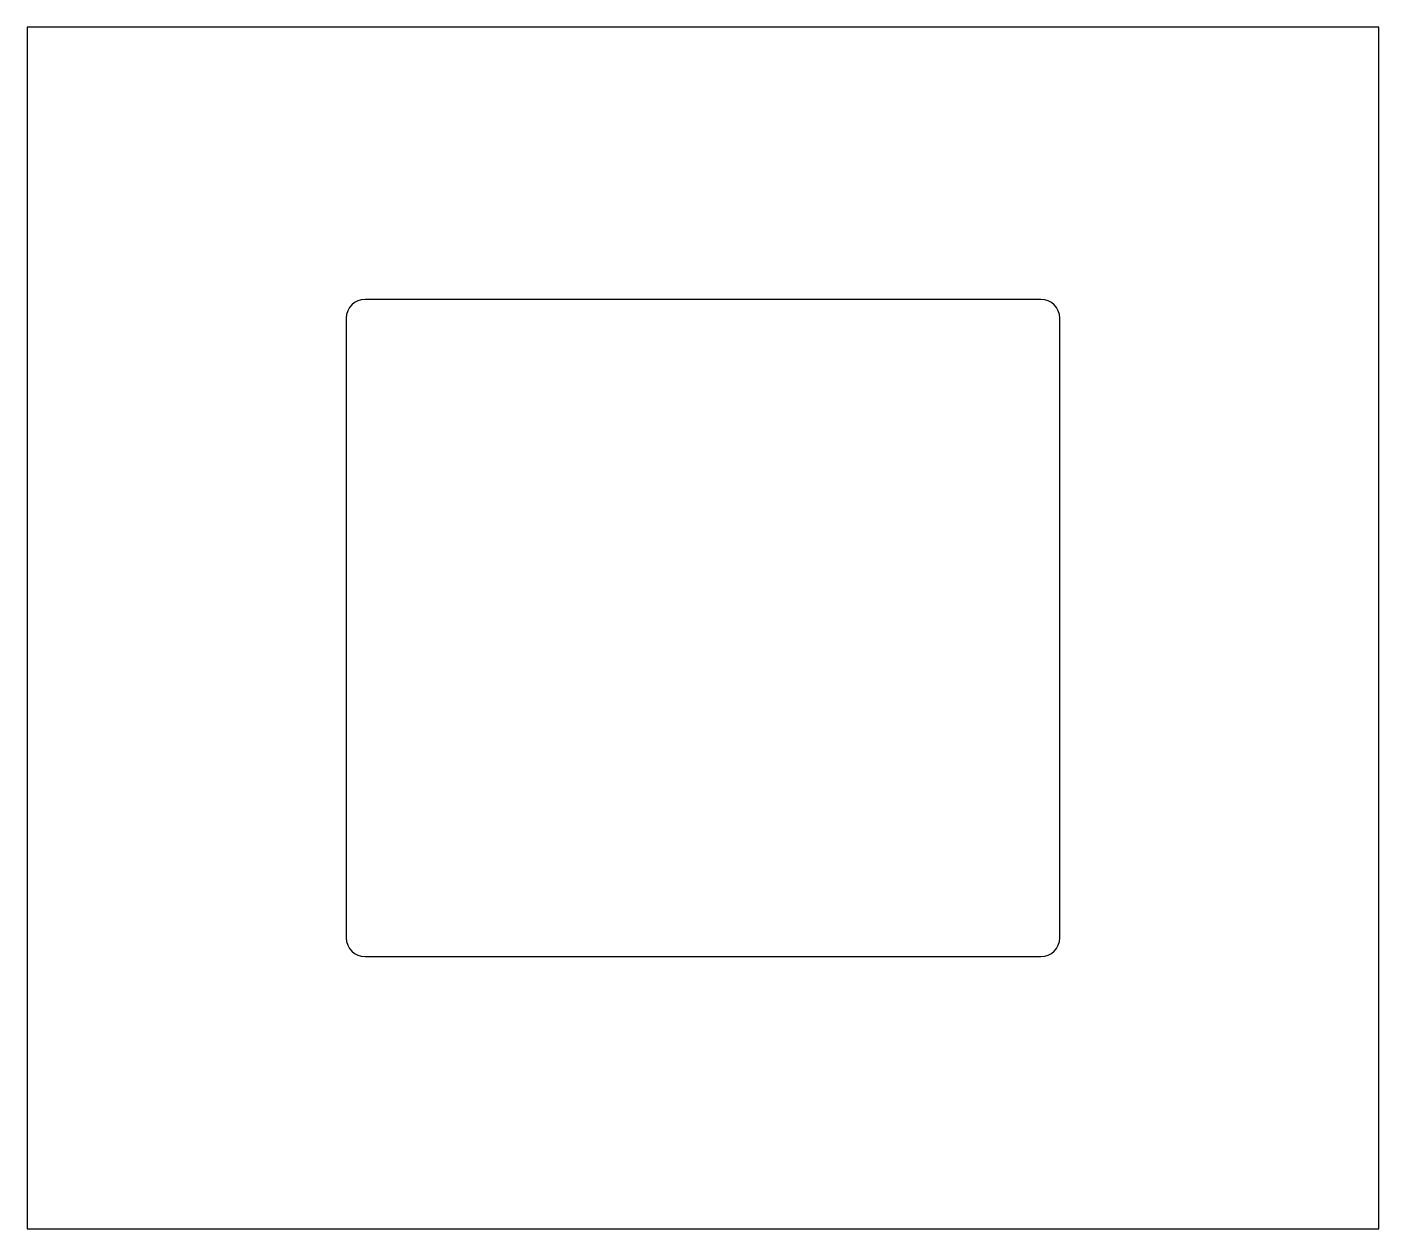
# Model space of a CAD drawing. Header units: inches. Extents: x 2 to 6.5, y 2 to 6.
import ezdxf

# ---------------------------------------------------------------- set-up
doc = ezdxf.new("R2010")
doc.units = ezdxf.units.IN
doc.header["$MEASUREMENT"] = 0
doc.layers.get('0').update_dxf_attribs({"linetype": 'CONTINUOUS'})

msp = doc.modelspace()

# ---------------------------------------------------------------- linework, layer by layer
for p, q in [((2, 6, 0.0625), (2, 2, 0.0625)), ((6.5, 6, 0.0625), (2, 6, 0.0625)), ((6.5, 2, 0.0625), (6.5, 6, 0.0625)), ((5.375, 5.0938), (3.125, 5.0938)), ((3.0625, 5.0312), (3.0625, 2.9688)), ((5.4375, 2.9688), (5.4375, 5.0312)), ((3.125, 2.9062), (5.375, 2.9062)), ((2, 2, 0.0625), (6.5, 2, 0.0625))]:
    msp.add_line(p, q)
for centre, start, end in [((3.125, 5.0312), 90, 180), ((5.375, 5.0312), 0, 90), ((3.125, 2.9688), 180, 270), ((5.375, 2.9688), 270, 0)]:
    msp.add_arc(centre, 0.0625, start, end)

doc.saveas('drawing.dxf')
